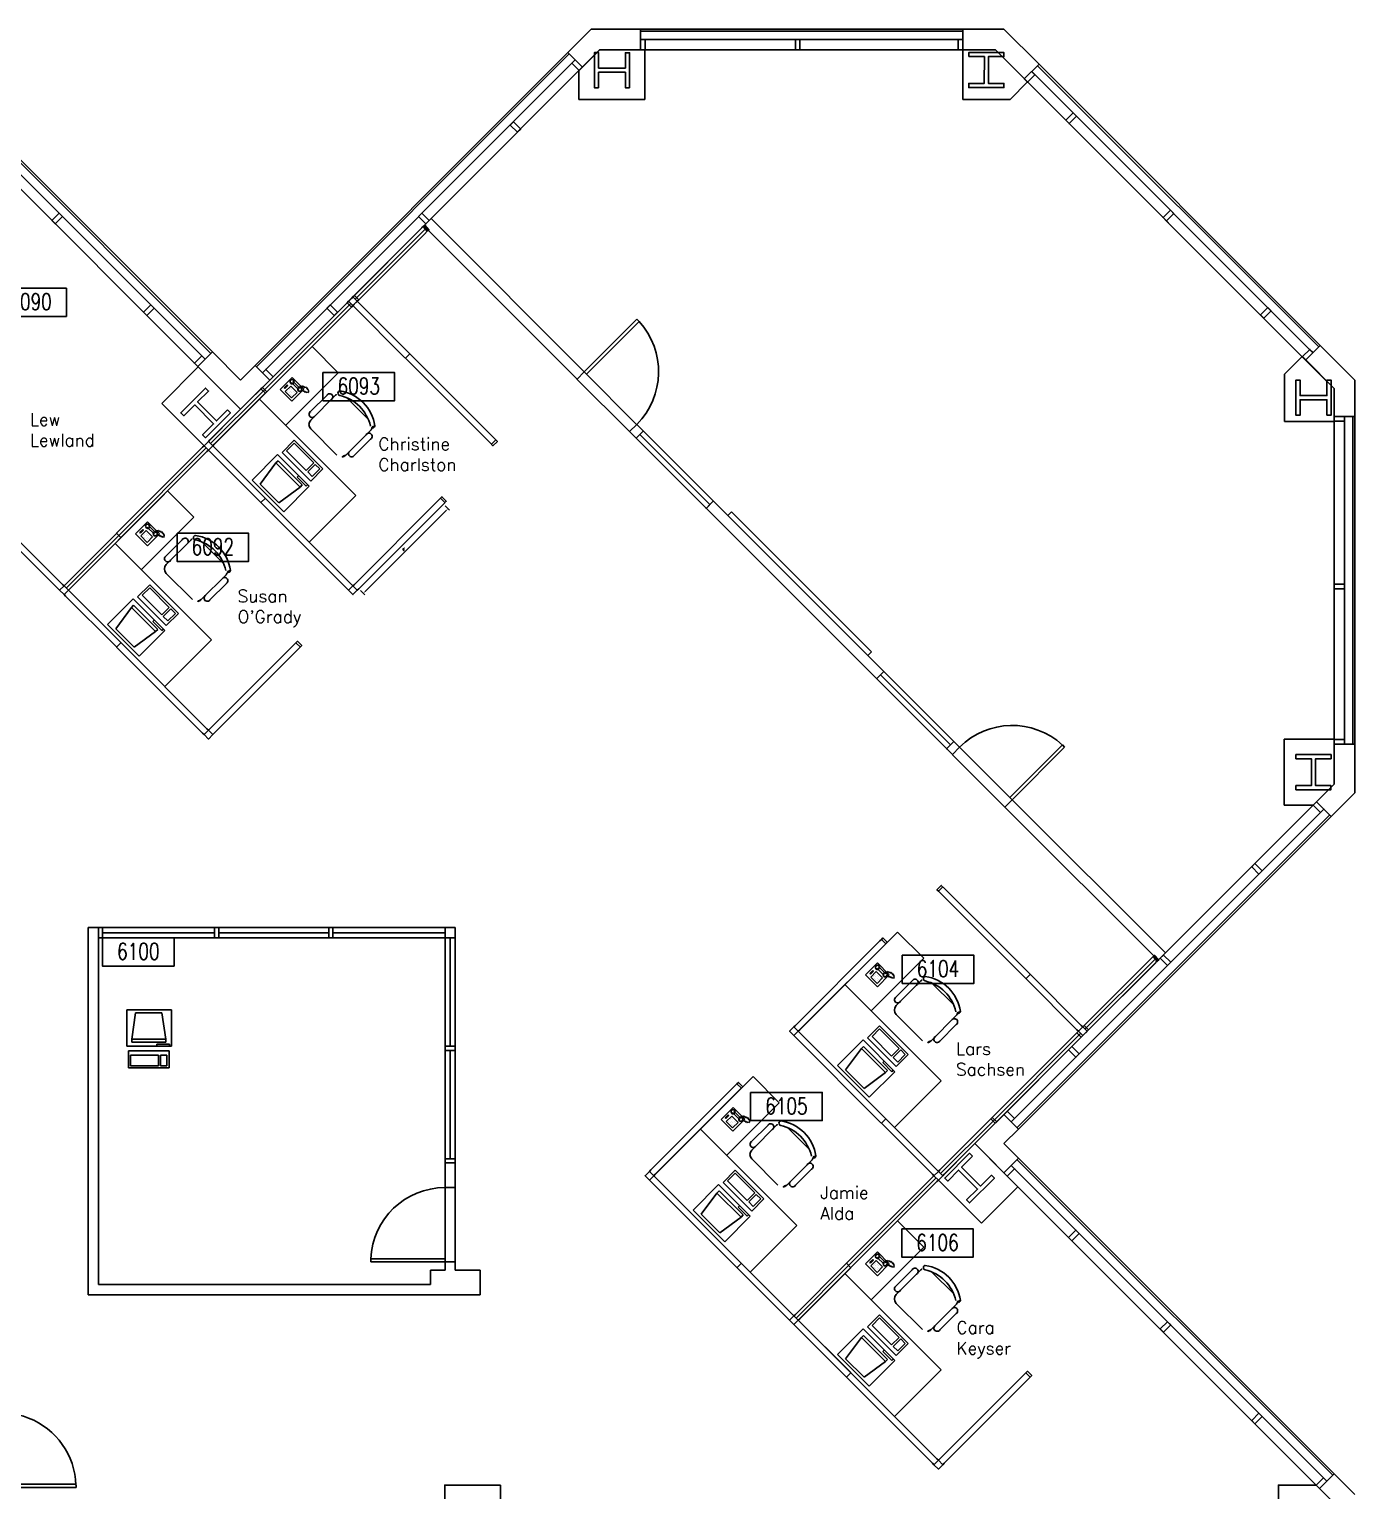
# Model space of a CAD drawing. Header units: millimetres. Extents: x 489553472 to 489553809, y 110504095 to 110504426.
# Drawn here: x 489553716.7 to 489553781, y 110504331.7 to 110504402.5 of the extents above; entities that cross this region are included whole.
import ezdxf
from ezdxf.enums import TextEntityAlignment as Align

# ---------------------------------------------------------------- set-up
doc = ezdxf.new("R2010")
doc.units = ezdxf.units.MM
for name, color, linetype in [('CHAIRS', 4, 'Continuous'), ('CPU', 6, 'Continuous'), ('E-B-FURR', 6, 'Continuous'), ('E-B-GLAZ', 72, 'Continuous'), ('E-B-MULL', 8, 'Continuous'), ('E-B-SHEL', 2, 'Continuous'), ('E-C-HEAD', 5, 'Continuous'), ('E-F-DOOR', 3, 'Continuous'), ('E-S-COLM', 8, 'Continuous'), ('EMPLOYEE', 1, 'Continuous'), ('FURNITURE', 3, 'Continuous'), ('IDOORE', 2, 'Continuous'), ('PANELS_201', 6, 'Continuous'), ('PHONES', 4, 'Continuous'), ('RMNUM', 40, 'Continuous')]:
    doc.layers.add(name, color=color, linetype=linetype)
doc.styles.add('ARCHITXT', font='simplex.shx')
doc.styles.add('ROMANS', font='romans', dxfattribs={"width": 0.75, "height": 8})
doc.dimstyles.new('RGA1-8', dxfattribs={"dimscale": 96, "dimtxt": 0.0938, "dimasz": 0.125, "dimexe": 0.09375, "dimexo": 0.125, "dimgap": 0.0625, "dimtad": 1, "dimdec": 6, "dimrnd": 0.5, "dimzin": 3, "dimdsep": 46, "dimlunit": 4, "dimtxsty": 'ARCHITXT', "dimcen": 0.1875, "dimdle": 0.09375, "dimclrd": 256, "dimclre": 256, "dimadec": 0, "dimazin": 0, "dimtfac": 1, "dimtdec": 6, "dimtmove": 2, "dimatfit": 3, "dimfxl": 0, "dimtolj": 1, "dimtzin": 3, "dimarcsym": 0})

# ---------------------------------------------------------------- blocks, each defined once
blk = doc.blocks.new('DOOR')
for p, q in [((23.430248, -26.001126), (23.430248, -62.225809)), ((25.177282, -26.001126), (23.430248, -26.001126)), ((25.177282, -62.225809), (25.177282, -26.001126)), ((23.902282, -62.225809), (25.177282, -62.225809))]:
    blk.add_line(p, q)
blk.add_arc((25.177282, -26.001126), 36.224684, 135, 267.984193)
blk = doc.blocks.new('DR-36')
for p, q in [((0, 36), (0, 0)), ((0, 36), (1.5, 36)), ((1.5, 36), (1.5, 0)), ((0, 0), (1.5, 0))]:
    blk.add_line(p, q)
blk.add_arc((0, 0), 36, 0, 87.61406)
blk = doc.blocks.new('RMNUM')
at = {"layer": 'RMNUM'}
blk.add_lwpolyline([(-16.33354, 6.674702), (18.388073, 6.674702), (18.388073, -6.982766), (-16.33354, -6.982766), (-16.33354, 6.674702)], dxfattribs=at)
at = {"layer": 'RMNUM', "style": 'ROMANS', "width": 0.75}
blk.add_attdef('NUMBER', text='', height=8, dxfattribs=at).set_placement((1.027267, 0.114097), align=Align.MIDDLE_CENTER)
blk = doc.blocks.new('RECTANG')
for p, q in [((1, 1), (0, 1)), ((0, 1), (0, 0)), ((1, 0), (1, 1)), ((0, 0), (1, 0))]:
    blk.add_line(p, q)
blk = doc.blocks.new('IBMAT', base_point=(61, 306))
for p, q in [((75, 307), (75, 306)), ((81, 307), (75, 307)), ((81, 306), (81, 307))]:
    blk.add_line(p, q)
at = {"xscale": 21, "yscale": 17, "zscale": 21}
blk.add_blockref('RECTANG', (61, 306), dxfattribs=at)
blk = doc.blocks.new('KEYBOARD', base_point=(60, 294))
for p, xscale, yscale, zscale in [((60, 294), 19, 8, 19), ((61, 295), 13, 5, 13), ((75, 295), 3, 5, 3)]:
    blk.add_blockref('RECTANG', p, dxfattribs=dict(xscale=xscale, yscale=yscale, zscale=zscale))
blk = doc.blocks.new('COMPUTER')
for p, q in [((-6.64, 16.23), (-8.5, 3.5)), ((6.08, 16.23), (-6.64, 16.23)), ((8, 3.5), (6.08, 16.23)), ((-8.5, 3.5), (-8.5, 2.04)), ((8, 3.5), (-8.5, 3.5)), ((-8.5, 2.04), (8, 2.04)), ((8, 2.04), (8, 3.5))]:
    blk.add_line(p, q)
at = {"xscale": 1.033846153846154, "yscale": 1.033846153846154, "zscale": 1.033846153846154}
for name, p in [('IBMAT', (-10.86, 0)), ('KEYBOARD', (-10.05, -10.5))]:
    blk.add_blockref(name, p, dxfattribs=at)
blk = doc.blocks.new('DESK2')
for p, q in [((33, 0), (-33, 0)), ((-33, 0), (-33, -68)), ((33, -32), (33, 0)), ((-33, -32), (33, -32)), ((-15, -68), (-15, -32)), ((-33, -68), (-15, -68))]:
    blk.add_line(p, q)
blk = doc.blocks.new('CHAIR7')
for p, q in [((5.12, 15.04), (17.88, 15.04)), ((0, 9), (0, -9)), ((20, 12), (3, 12)), ((23, -7.44), (23, 7.44)), ((3, -12), (20, -12)), ((5.12, -15), (17.88, -15))]:
    blk.add_line(p, q)
for centre, radius, start, end in [((5.56, 13.54), 1.56, 73.7398, 286.2602), ((17.44, 13.54), 1.56, 253.7398, 106.2602), ((3, 9), 3, 90, 180), ((20, 9), 3, 62.41556, 90), ((22.34, 11.12), 1.1, 53.30994, 212.02741), ((4.82, 0), 19.64, 327.57575, 32.42425), ((7, 0), 20, 323.1301, 36.8699), ((3, -9), 3, 180, 270), ((5.56, -13.5), 1.56, 73.7398, 286.2602), ((17.44, -13.5), 1.56, 253.7398, 106.2602), ((20, -9), 3, 270, 297.58444), ((22.34, -11.12), 1.1, 147.97259, 306.69006)]:
    blk.add_arc(centre, radius, start, end)
blk = doc.blocks.new('FNPHONE')
for p, q in [((-9.1, 0.22), (-9.7, 0.02)), ((-8.9, 0.62), (-9.5, 0.42)), ((-8.7, 1.02), (-9.3, 0.82)), ((-8.5, 1.42), (-9.1, 1.22)), ((-8.3, 1.82), (-8.9, 1.62)), ((-7.14, 0.56), (-7.5, -0.58)), ((-7.29, 6.54), (-7.29, 1.54)), ((-6.29, 6.54), (-6.29, 1.54)), ((-3.87, 4.85), (-3.87, 4.85)), ((-3.87, 3.91), (-3.87, 3.91)), ((-3.87, 2.97), (-3.87, 2.97)), ((-3.87, 2.03), (-3.87, 2.03)), ((-2.94, 4.85), (-2.94, 4.85)), ((-2.94, 3.91), (-2.94, 3.91)), ((-2.94, 2.97), (-2.94, 2.97)), ((-2.94, 2.03), (-2.94, 2.03)), ((-2, 4.85), (-2, 4.85)), ((-2, 3.91), (-2, 3.91)), ((-2, 2.97), (-2, 2.97)), ((-2, 2.03), (-2, 2.03)), ((-9.3, -0.18), (-9.9, -0.38)), ((-9.3, -0.58), (-9.9, -0.78)), ((-9.3, -0.98), (-9.9, -1.18)), ((-9.3, -1.38), (-9.9, -1.58)), ((-9.1, -1.78), (-9.7, -1.98)), ((-8.9, -2.18), (-9.5, -2.38)), ((-8.43, -2.46), (-9.03, -2.66)), ((-7.9, -1.98), (-8.5, -2.18)), ((-7.7, -1.58), (-8.3, -1.78)), ((-7.5, -1.18), (-8.1, -1.38)), ((-7.3, -0.78), (-7.9, -0.98))]:
    blk.add_line(p, q)
for centre, start, end in [((-6.79, 6.54), 298.49146, 241.50854), ((-6.79, 1.54), 118.49146, 61.50854)]:
    blk.add_arc(centre, 1.05, start, end)
for p, xscale, yscale, zscale in [((-8.21, 0), 8.20528234483245, 8.104073169521023, 8.20528234483245), ((-4.03, 6.72), 2.03125, 0.46875, 2.03125), ((-4.81, 1.25), 3.75, 4.375, 3.75)]:
    blk.add_blockref('RECTANG', p, dxfattribs=dict(xscale=xscale, yscale=yscale, zscale=zscale))
blk = doc.blocks.new('*D17')
at = {"lineweight": -2, "transparency": 16777216}
for p, q in [((489553736.921, 110504379.214), (489553732.996, 110504375.29)), ((489553736.873, 110504379.438), (489553737.075, 110504379.236)), ((489553732.772, 110504375.337), (489553732.974, 110504375.135))]:
    blk.add_line(p, q, dxfattribs=at)
at = {"transparency": 16777216}
for points in [[(489553736.906, 110504379.229), (489553736.935, 110504379.199), (489553737.009, 110504379.302)], [(489553732.982, 110504375.304), (489553733.011, 110504375.275), (489553732.908, 110504375.201)]]:
    blk.add_solid(points, dxfattribs=at)
at = {"layer": 'Defpoints', "color": 0, "transparency": 16777216}
for p in [(489553736.785, 110504379.527), (489553732.684, 110504375.425), (489553732.908, 110504375.201)]:
    blk.add_point(p, dxfattribs=at)
at = {"color": 0, "lineweight": -3, "transparency": 16777216, "insert": (489553734.875, 110504377.336), "char_height": 0.0938, "attachment_point": 5, "rotation": 45, "style": 'ARCHITXT'}
blk.add_mtext('\\A1;6"', dxfattribs=at)

msp = doc.modelspace()

# ---------------------------------------------------------------- linework, layer by layer
at = {"layer": 'E-B-FURR'}
for p, q in [((489553744.3581411, 110504401.5370992), (489553728.37037, 110504385.5370992)), ((489553744.3581411, 110504401.5370992), (489553761.9561564, 110504401.5370992)), ((489553746.5561564, 110504401.5370992), (489553746.5561564, 110504399.1370992)), ((489553710.2490495, 110504400.8299924), (489553724.9055467, 110504386.1734953)), ((489553743.3561563, 110504400.5228856), (489553743.3561563, 110504399.1370992)), ((489553764.2490495, 110504400.8299924), (489553779.2490495, 110504385.8299924)), ((489553764.2490495, 110504399.1370992), (489553765.0954962, 110504399.9835458)), ((489553743.3561563, 110504399.1370992), (489553746.5561564, 110504399.1370992)), ((489553761.9561564, 110504399.1370992), (489553764.2490495, 110504399.1370992)), ((489553736.0945464, 110504393.2642192), (489553736.1917736, 110504393.3614464)), ((489553736.4039057, 110504393.1493144), (489553736.1917736, 110504393.3614464)), ((489553771.9258263, 110504393.1532157), (489553771.5722729, 110504393.5067691)), ((489553735.9354474, 110504393.1051202), (489553735.8382202, 110504393.007893)), ((489553736.0503523, 110504392.795761), (489553735.8382202, 110504393.007893)), ((489553743.2628413, 110504385.5832718), (489553736.0503523, 110504392.795761)), ((489553743.6163948, 110504385.9368252), (489553736.4039057, 110504393.1493144)), ((489553777.5561564, 110504385.8299924), (489553778.402603, 110504386.676439)), ((489553777.5561564, 110504383.5370992), (489553777.5561564, 110504385.8299924)), ((489553723.1377798, 110504384.4057284), (489553725.1883894, 110504382.3551187)), ((489553779.9561564, 110504365.9514259), (489553779.9561564, 110504383.5370992)), ((489553761.4538011, 110504367.3923122), (489553745.8084258, 110504383.0376874)), ((489553761.8073544, 110504367.7458656), (489553746.1619792, 110504383.3912408)), ((489553757.535174, 110504372.3604393), (489553750.7469488, 110504379.1486644)), ((489553779.9561564, 110504368.1369542), (489553777.5404643, 110504368.1369542)), ((489553777.5404643, 110504368.1369542), (489553777.5404643, 110504364.9369542)), ((489553779.9561564, 110504365.9514259), (489553763.9561564, 110504349.9513128)), ((489553771.7775601, 110504357.77566), (489553764.3529389, 110504365.2002812)), ((489553771.4240067, 110504357.4221066), (489553763.9993855, 110504364.8467278)), ((489553778.9561564, 110504364.9369542), (489553777.5404643, 110504364.9369542)), ((489553719.5652028, 110504359.0071629), (489553719.5652028, 110504341.2071629)), ((489553720.0652028, 110504359.0071629), (489553719.5652028, 110504359.0071629)), ((489553737.3652028, 110504359.0071629), (489553720.0652028, 110504359.0071629)), ((489553720.0652028, 110504359.0071629), (489553720.0652028, 110504341.7071629)), ((489553737.3652028, 110504359.0071629), (489553737.3652028, 110504347.6071629)), ((489553736.8652028, 110504358.5071629), (489553720.0652028, 110504358.5071629)), ((489553736.8652028, 110504358.5071629), (489553736.8652028, 110504347.6071629)), ((489553771.5212339, 110504357.5193338), (489553771.4240067, 110504357.4221066)), ((489553771.6803329, 110504357.6784328), (489553771.7775601, 110504357.77566)), ((489553736.8652028, 110504346.4071629), (489553736.8652028, 110504347.6071629)), ((489553736.8652028, 110504346.4071629), (489553736.8652028, 110504347.6071629)), ((489553737.3652028, 110504347.6071629), (489553737.3652028, 110504346.4071629)), ((489553737.3652028, 110504347.6071629), (489553737.3652028, 110504346.4071629)), ((489553762.8601409, 110504344.6833672), (489553760.7741759, 110504346.7693322)), ((489553736.8652028, 110504346.4071629), (489553737.3652028, 110504346.4071629)), ((489553779.2490495, 110504331.8299924), (489553764.6279078, 110504346.4511342)), ((489553736.1652028, 110504342.4071629), (489553736.1652028, 110504341.7071629)), ((489553736.1652028, 110504342.4071629), (489553736.8652028, 110504342.4071629)), ((489553736.8652028, 110504342.8071629), (489553736.8652028, 110504342.4071629)), ((489553736.8652028, 110504342.8071629), (489553737.3652028, 110504342.8071629)), ((489553737.3652028, 110504342.8071629), (489553737.3652028, 110504342.4071629)), ((489553737.3652028, 110504342.4071629), (489553738.5652028, 110504342.4071629)), ((489553738.5652028, 110504342.4071629), (489553738.5652028, 110504341.2071629)), ((489553736.1652028, 110504341.7071629), (489553720.0652028, 110504341.7071629)), ((489553738.5652028, 110504341.2071629), (489553719.5652028, 110504341.2071629))]:
    msp.add_line(p, q, dxfattribs=at)
for points in [[(489553761.9561564, 110504399.1370992), (489553761.9561564, 110504401.5370992), (489553763.5419428, 110504401.5370992), (489553764.2490495, 110504400.8299924)], [(489553723.1377798, 110504384.4057284), (489553724.9055467, 110504386.1734953)], [(489553726.9560826, 110504384.1229594), (489553724.905473, 110504386.1735691)], [(489553743.6163948, 110504385.9368252), (489553743.2628413, 110504385.5832718)], [(489553777.5561564, 110504383.5370992), (489553779.9561564, 110504383.5370992), (489553779.9561564, 110504385.1228856), (489553779.2490495, 110504385.8299924)], [(489553725.1883894, 110504382.3551187), (489553726.9561564, 110504384.1228856)], [(489553746.1619792, 110504383.3912408), (489553745.8084258, 110504383.0376874)], [(489553750.7469488, 110504379.1486644), (489553750.5899564, 110504378.9916719)], [(489553757.535174, 110504372.3604393), (489553757.3781815, 110504372.2034468)], [(489553761.8073544, 110504367.7458656), (489553761.4538011, 110504367.3923122)], [(489553764.3529389, 110504365.2002812), (489553763.9993855, 110504364.8467278)], [(489553760.7741759, 110504346.7693322), (489553762.5419428, 110504348.5370992)], [(489553762.5419428, 110504348.5370992), (489553764.6279078, 110504346.4511342)], [(489553762.8601409, 110504344.6833672), (489553764.6279078, 110504346.4511342)], [(489553779.9561564, 110504331.1228856), (489553779.9561564, 110504328.7890914), (489553777.2561564, 110504328.7890914), (489553777.2561564, 110504331.9890914), (489553779.0899506, 110504331.9890914)]]:
    msp.add_lwpolyline(points, dxfattribs=at)
msp.add_lwpolyline([(489553739.5561564, 110504331.9890914), (489553739.5561564, 110504328.7890914), (489553736.8561563, 110504328.7890914), (489553736.8561563, 110504331.9890914)], close=True, dxfattribs=at)
at = {"layer": 'E-B-GLAZ'}
for p, q in [((489553746.3470803, 110504402.5370992), (489553761.9561564, 110504402.5370992)), ((489553746.3470803, 110504402.4370992), (489553761.9561564, 110504402.4370992)), ((489553746.3470803, 110504402.0370992), (489553761.9561564, 110504402.0370992)), ((489553710.602603, 110504401.1835458), (489553725.2369856, 110504386.5491632)), ((489553710.8854457, 110504401.4663885), (489553725.5198284, 110504386.8320059)), ((489553710.9561564, 110504401.5370992), (489553725.590539, 110504386.9027166)), ((489553742.8181826, 110504401.4107172), (489553727.6632632, 110504386.244206)), ((489553742.8888932, 110504401.3400065), (489553727.7339739, 110504386.1734953)), ((489553743.171736, 110504401.0571638), (489553728.0168166, 110504385.8906526)), ((489553765.3001604, 110504400.4859885), (489553778.9285978, 110504386.857551)), ((489553765.583003, 110504400.7688312), (489553779.2114406, 110504387.1403937)), ((489553765.6537137, 110504400.8395419), (489553779.2821512, 110504387.2111044)), ((489553780.4561564, 110504367.8955416), (489553780.4561564, 110504383.5370992)), ((489553780.8561563, 110504367.8955416), (489553780.8561563, 110504383.7770685)), ((489553780.9561564, 110504367.8955416), (489553780.9561564, 110504383.7770685)), ((489553749.5145293, 110504379.3170512), (489553749.8680826, 110504379.6706046)), ((489553761.1714141, 110504367.6674771), (489553761.5249675, 110504368.0210305)), ((489553779.4573431, 110504364.7454998), (489553764.3097098, 110504349.5977594)), ((489553779.7401859, 110504364.4626571), (489553764.5925525, 110504349.3149167)), ((489553779.8108965, 110504364.3919464), (489553764.6632632, 110504349.244206)), ((489553720.2652028, 110504358.5071629), (489553720.2652028, 110504359.0071629)), ((489553725.6985362, 110504358.7571629), (489553720.2652028, 110504358.7571629)), ((489553725.6985362, 110504358.5071629), (489553725.6985362, 110504359.0071629)), ((489553725.8985362, 110504358.5071629), (489553725.8985362, 110504359.0071629)), ((489553731.2318695, 110504358.7571629), (489553725.8985362, 110504358.7571629)), ((489553731.2318695, 110504358.5071629), (489553731.2318695, 110504359.0071629)), ((489553731.4318695, 110504358.5071629), (489553731.4318695, 110504359.0071629)), ((489553736.8652028, 110504358.7571629), (489553731.4318695, 110504358.7571629)), ((489553736.8652028, 110504358.5071629), (489553736.8652028, 110504359.0071629)), ((489553736.8652028, 110504358.5071629), (489553737.3652028, 110504358.5071629)), ((489553737.1152028, 110504358.5071629), (489553737.1152028, 110504353.2571629)), ((489553736.8652028, 110504353.2571629), (489553737.3652028, 110504353.2571629)), ((489553736.8652028, 110504353.0571629), (489553737.3652028, 110504353.0571629)), ((489553737.1152028, 110504353.0571629), (489553737.1152028, 110504347.8071629)), ((489553736.8652028, 110504347.8071629), (489553737.3652028, 110504347.8071629)), ((489553736.8652028, 110504347.6071629), (489553737.3652028, 110504347.6071629)), ((489553736.8652028, 110504347.6071629), (489553737.3652028, 110504347.6071629)), ((489553737.3652028, 110504347.6071629), (489553736.8652028, 110504347.6071629)), ((489553737.3652028, 110504347.6071629), (489553736.8652028, 110504347.6071629)), ((489553779.602603, 110504332.1835458), (489553764.3097098, 110504347.476439)), ((489553779.8854457, 110504332.4663885), (489553764.5925525, 110504347.7592817)), ((489553779.9561564, 110504332.5370992), (489553764.6632632, 110504347.8299924))]:
    msp.add_line(p, q, dxfattribs=at)
for points in [[(489553749.8680826, 110504379.6706046), (489553749.5145293, 110504379.3170512), (489553749.7011098, 110504379.5036317), (489553746.3069972, 110504382.8977443), (489553746.4739701, 110504383.0647172), (489553746.1204166, 110504382.7111638)], [(489553761.5249675, 110504368.0210305), (489553761.1714141, 110504367.6674771), (489553761.3579946, 110504367.8540576), (489553757.963882, 110504371.2481701), (489553758.1308548, 110504371.415143), (489553757.7773015, 110504371.0615896)]]:
    msp.add_lwpolyline(points, dxfattribs=at)
at = {"layer": 'E-B-MULL'}
for points in [[(489553746.3470803, 110504402.0370992), (489553746.3470803, 110504401.5370992), (489553746.5720804, 110504401.5370992), (489553746.5720804, 110504402.0370992)], [(489553753.8436564, 110504402.0370992), (489553753.8436564, 110504401.5370992), (489553754.0686564, 110504401.5370992), (489553754.0686564, 110504402.0370992)], [(489553761.9561564, 110504402.0370992), (489553761.9561564, 110504401.5370992), (489553761.7311563, 110504401.5370992), (489553761.7311563, 110504402.0370992)], [(489553743.0126369, 110504400.8980648), (489553743.3661903, 110504400.5445114), (489553743.5252893, 110504400.7036104), (489553743.171736, 110504401.0571638)], [(489553765.4541087, 110504400.3217407), (489553765.1005553, 110504399.9681873), (489553764.9414563, 110504400.1272863), (489553765.2950097, 110504400.4808397)], [(489553767.4663855, 110504398.3197633), (489553767.1128321, 110504397.96621), (489553766.9537331, 110504398.125309), (489553767.3072864, 110504398.4788624)], [(489553740.0216633, 110504397.8954993), (489553740.3752166, 110504397.5419459), (489553740.5343157, 110504397.7010449), (489553740.1807623, 110504398.0545983)], [(489553718.3285991, 110504393.4575497), (489553717.9750457, 110504393.1039963), (489553717.8159467, 110504393.2630953), (489553718.1695001, 110504393.6166487)], [(489553735.5837137, 110504393.4575497), (489553735.9372671, 110504393.1039963), (489553736.096366, 110504393.2630953), (489553735.7428127, 110504393.6166487)], [(489553772.1821525, 110504393.6039963), (489553771.8285991, 110504393.2504429), (489553771.6695001, 110504393.4095419), (489553772.0230535, 110504393.7630953)], [(489553722.6074497, 110504389.1786991), (489553722.2538963, 110504388.8251457), (489553722.4129953, 110504388.6660467), (489553722.7665487, 110504389.0196001)], [(489553731.3048631, 110504389.1786991), (489553731.6584165, 110504388.8251457), (489553731.4993175, 110504388.6660467), (489553731.1457641, 110504389.0196001)], [(489553776.7388205, 110504389.0473283), (489553776.3852671, 110504388.6937749), (489553776.5443662, 110504388.5346759), (489553776.8979196, 110504388.8882292)], [(489553778.9375815, 110504386.8665346), (489553778.5840281, 110504386.5129812), (489553778.424929, 110504386.6720802), (489553778.7784824, 110504387.0256336)], [(489553725.236742, 110504386.5489195), (489553724.8831886, 110504386.1953661), (489553724.7240896, 110504386.3544652), (489553725.077643, 110504386.7080186)], [(489553728.0168166, 110504385.8906526), (489553728.37037, 110504385.5370992), (489553728.529469, 110504385.6961982), (489553728.1759156, 110504386.0497516)], [(489553780.4561564, 110504383.7770685), (489553779.9561564, 110504383.7770685), (489553779.9561564, 110504383.5520685), (489553780.4561564, 110504383.5520685)], [(489553780.4561564, 110504375.4245992), (489553779.9561564, 110504375.4245992), (489553779.9561564, 110504375.6495992), (489553780.4561564, 110504375.6495992)], [(489553780.4561564, 110504367.8955416), (489553779.9561564, 110504367.8955416), (489553779.9561564, 110504368.1205416), (489553780.4561564, 110504368.1205416)], [(489553779.2982441, 110504364.5864008), (489553778.9446907, 110504364.9399542), (489553779.1037898, 110504365.0990532), (489553779.4573431, 110504364.7454998)], [(489553776.3145565, 110504361.6026061), (489553775.9610031, 110504361.9561594), (489553776.120102, 110504362.1152585), (489553776.4736555, 110504361.7617051)], [(489553771.8766069, 110504357.1646565), (489553771.5230535, 110504357.5182099), (489553771.6821525, 110504357.6773089), (489553772.0357059, 110504357.3237555)], [(489553767.5977563, 110504352.8858059), (489553767.2442029, 110504353.2393593), (489553767.0851039, 110504353.0802603), (489553767.4386573, 110504352.7267069)], [(489553764.3097098, 110504349.5977594), (489553763.9561564, 110504349.9513128), (489553764.1152554, 110504350.1104118), (489553764.4688088, 110504349.7568584)], [(489553764.3097098, 110504347.476439), (489553763.9561564, 110504347.1228856), (489553764.1152554, 110504346.9637866), (489553764.4688088, 110504347.31734)], [(489553767.5977563, 110504344.1883925), (489553767.2442029, 110504343.8348391), (489553767.0851039, 110504343.9939381), (489553767.4386573, 110504344.3474915)], [(489553771.8766069, 110504339.9095419), (489553771.5230535, 110504339.5559885), (489553771.6821525, 110504339.3968895), (489553772.0357059, 110504339.7504429)], [(489553776.3145565, 110504335.4715923), (489553775.9610031, 110504335.118039), (489553776.120102, 110504334.9589399), (489553776.4736555, 110504335.3124933)], [(489553779.443504, 110504332.3426448), (489553779.0899506, 110504331.9890914), (489553779.2490495, 110504331.8299924), (489553779.602603, 110504332.1835458)]]:
    msp.add_lwpolyline(points, close=True, dxfattribs=at)
at = {"layer": 'E-B-SHEL'}
for p, q in [((489553742.8181826, 110504401.4107172), (489553743.9561564, 110504402.5370992)), ((489553746.3470803, 110504402.5370992), (489553743.9561564, 110504402.5370992)), ((489553746.3470803, 110504401.5370992), (489553746.3470803, 110504402.5370992)), ((489553761.9561564, 110504401.5370992), (489553761.9561564, 110504402.5370992)), ((489553761.9561564, 110504402.5370992), (489553763.9561564, 110504402.5370992)), ((489553765.6537137, 110504400.8395419), (489553763.9561564, 110504402.5370992)), ((489553743.5252893, 110504400.7036104), (489553742.8181826, 110504401.4107172)), ((489553743.5252893, 110504400.7036104), (489553744.37037, 110504401.5370992)), ((489553746.3470803, 110504401.5370992), (489553744.37037, 110504401.5370992)), ((489553761.9561564, 110504401.5370992), (489553763.5419428, 110504401.5370992)), ((489553764.946607, 110504400.1324351), (489553763.5419428, 110504401.5370992)), ((489553764.9414575, 110504400.1272856), (489553765.6537137, 110504400.8395419)), ((489553779.2911348, 110504387.220088), (489553778.5840281, 110504386.5129812)), ((489553780.9561564, 110504385.5370992), (489553779.2821512, 110504387.2111044)), ((489553725.590539, 110504386.9027166), (489553724.8831886, 110504386.1953661)), ((489553725.590539, 110504386.9027166), (489553726.9561564, 110504385.5370992)), ((489553779.9561564, 110504385.1228856), (489553778.5890993, 110504386.5110774)), ((489553724.8834323, 110504386.1956098), (489553726.9561564, 110504384.1228856)), ((489553727.6632632, 110504386.244206), (489553726.9561564, 110504385.5370992)), ((489553727.6632632, 110504386.244206), (489553728.37037, 110504385.5370992)), ((489553728.37037, 110504385.5370992), (489553726.9561564, 110504384.1228856)), ((489553779.9561564, 110504385.1228856), (489553779.9561564, 110504383.5370992)), ((489553780.9561564, 110504385.5370992), (489553780.9561564, 110504383.7770685)), ((489553779.9561564, 110504383.7770685), (489553780.9561564, 110504383.7770685)), ((489553779.9561564, 110504367.8955416), (489553780.9561564, 110504367.8955416)), ((489553779.9561564, 110504367.8955416), (489553779.9561564, 110504365.9513128)), ((489553780.9561564, 110504367.8955416), (489553780.9561564, 110504365.5370992)), ((489553779.1037898, 110504365.0990532), (489553779.9561564, 110504365.9513128)), ((489553779.1037898, 110504365.0990532), (489553779.8108965, 110504364.3919464)), ((489553779.8108965, 110504364.3919464), (489553780.9561564, 110504365.5370992)), ((489553763.9561564, 110504349.9513128), (489553762.5419428, 110504348.5370992)), ((489553764.6632632, 110504349.244206), (489553763.9561564, 110504349.9513128)), ((489553764.6632632, 110504349.244206), (489553763.9561564, 110504348.5370992)), ((489553763.9561564, 110504347.1228856), (489553762.5419428, 110504348.5370992)), ((489553764.6632632, 110504347.8299924), (489553763.9561564, 110504348.5370992)), ((489553764.6632632, 110504347.8299924), (489553763.9561564, 110504347.1228856)), ((489553779.2490495, 110504331.8299924), (489553779.9561564, 110504332.5370992)), ((489553779.9561564, 110504332.5370992), (489553780.9561564, 110504331.5370992)), ((489553779.2490495, 110504331.8299924), (489553779.9561564, 110504331.1228856))]:
    msp.add_line(p, q, dxfattribs=at)
at = {"layer": 'E-C-HEAD'}
for p, q in [((489553743.2567508, 110504385.586769), (489553745.7997264, 110504383.0385784)), ((489553746.1536418, 110504383.3917695), (489553743.6106662, 110504385.93996)), ((489553764.0028826, 110504364.8406372), (489553761.454692, 110504367.3836128)), ((489553761.8078831, 110504367.7375281), (489553764.3560736, 110504365.1945525)), ((489553720.0652028, 110504359.0071629), (489553737.3652028, 110504359.0071629)), ((489553720.0652028, 110504358.5071629), (489553720.0652028, 110504359.0071629)), ((489553737.3652028, 110504359.0071629), (489553737.3652028, 110504347.6071629)), ((489553720.2652028, 110504358.5071629), (489553720.0652028, 110504358.5071629)), ((489553736.8652028, 110504358.5071629), (489553720.2652028, 110504358.5071629)), ((489553736.8652028, 110504347.6071629), (489553736.8652028, 110504358.5071629)), ((489553736.8652028, 110504346.4071629), (489553736.8652028, 110504342.8071629)), ((489553737.3652028, 110504346.4071629), (489553736.8652028, 110504346.4071629)), ((489553737.3652028, 110504342.8071629), (489553737.3652028, 110504346.4071629)), ((489553736.8652028, 110504342.8071629), (489553737.3652028, 110504342.8071629))]:
    msp.add_line(p, q, dxfattribs=at)
at = {"layer": 'E-S-COLM'}
for points in [[(489553744.3047624, 110504399.7024986), (489553744.1047626, 110504399.7027922), (489553744.1072584, 110504401.4027904), (489553744.3072582, 110504401.4024968), (489553744.3061571, 110504400.6524976), (489553745.6061557, 110504400.650589), (489553745.6072568, 110504401.4005882), (489553745.8072566, 110504401.4002945), (489553745.8047607, 110504399.7002964), (489553745.6047609, 110504399.70059), (489553745.6058621, 110504400.4505892), (489553744.3058635, 110504400.4524978)], [(489553762.2535753, 110504401.2116219), (489553762.2538689, 110504401.4116217), (489553763.9538671, 110504401.4091259), (489553763.9535735, 110504401.2091261), (489553763.2035743, 110504401.2102272), (489553763.2016656, 110504399.9102286), (489553763.9516649, 110504399.9091275), (489553763.9513712, 110504399.7091277), (489553762.2513731, 110504399.7116236), (489553762.2516667, 110504399.9116233), (489553763.0016659, 110504399.9105222), (489553763.0035745, 110504401.2105208)], [(489553726.3233156, 110504384.0864839), (489553726.4645291, 110504383.9448551), (489553725.2606841, 110504382.7445397), (489553725.1194705, 110504382.8861685), (489553725.6505786, 110504383.4157194), (489553724.7326904, 110504384.3363069), (489553724.2015822, 110504383.8067559), (489553724.0603687, 110504383.9483848), (489553725.2642137, 110504385.1487002), (489553725.4054273, 110504385.0070713), (489553724.8743192, 110504384.4775204), (489553725.7922074, 110504383.556933)], [(489553779.6061563, 110504383.8335458), (489553779.8061564, 110504383.8335458), (489553779.8061564, 110504385.5335458), (489553779.6061563, 110504385.5335458), (489553779.6061563, 110504384.7835458), (489553778.3061564, 110504384.7835458), (489553778.3061564, 110504385.5335458), (489553778.1061563, 110504385.5335458), (489553778.1061563, 110504383.8335458), (489553778.3061564, 110504383.8335458), (489553778.3061564, 110504384.5835458), (489553779.6061563, 110504384.5835458)], [(489553778.1058637, 110504367.1883483), (489553778.1061573, 110504367.388348), (489553779.8061554, 110504367.3858522), (489553779.8058619, 110504367.1858524), (489553779.0558627, 110504367.1869535), (489553779.0539541, 110504365.8869549), (489553779.8039532, 110504365.8858538), (489553779.8036596, 110504365.685854), (489553778.1036614, 110504365.6883499), (489553778.1039551, 110504365.8883497), (489553778.8539543, 110504365.8872485), (489553778.8558629, 110504367.1872471)], [(489553762.4282856, 110504347.9284672), (489553762.2868642, 110504348.0698885), (489553761.0847827, 110504346.867807), (489553761.226204, 110504346.7263856), (489553761.7565341, 110504347.2567157), (489553762.6757729, 110504346.3374769), (489553762.1454428, 110504345.8071468), (489553762.2868642, 110504345.6657255), (489553763.4889457, 110504346.867807), (489553763.3475244, 110504347.0092284), (489553762.8171943, 110504346.4788983), (489553761.8979555, 110504347.3981371)]]:
    msp.add_lwpolyline(points, close=True, dxfattribs=at)
at = {"layer": 'PANELS_201', "linetype": 'Continuous'}
for p, q in [((489553732.1887466, 110504389.3554758), (489553732.4008785, 110504389.1433438)), ((489553732.6130106, 110504389.3554758), (489553732.4008785, 110504389.5676079)), ((489553728.1582379, 110504384.9007031), (489553727.9461058, 110504385.1128351)), ((489553767.562401, 110504353.9818214), (489553767.774533, 110504353.7696894)), ((489553767.9866651, 110504353.9818214), (489553767.774533, 110504354.1939534)), ((489553763.5318923, 110504349.5270487), (489553763.3197603, 110504349.7391807))]:
    msp.add_line(p, q, dxfattribs=at)
for points in [[(489553732.4715893, 110504389.6383185), (489553735.7242805, 110504392.8910097)], [(489553732.5069446, 110504389.4615418), (489553735.9010572, 110504392.8556544)], [(489553732.6837213, 110504389.4261865), (489553735.9364125, 110504392.6788777)], [(489553735.7320695, 110504392.9056188), (489553735.806384, 110504392.9725318), (489553735.8806984, 110504393.0394449), (489553736.0814377, 110504392.8165014), (489553735.9328087, 110504392.6826753)], [(489553736.0071232, 110504392.7495884), (489553735.806384, 110504392.9725318)], [(489553728.0168166, 110504385.1835458), (489553732.1180359, 110504389.2847651)], [(489553728.0521719, 110504385.0067691), (489553732.2948126, 110504389.2494098)], [(489553732.4715893, 110504389.2140545), (489553732.4008785, 110504389.1433438), (489553732.3301679, 110504389.0726331), (489553732.1180359, 110504389.2847651), (489553732.2594573, 110504389.4261865)], [(489553732.1180359, 110504389.2847651), (489553732.1887466, 110504389.3554758), (489553732.4008785, 110504389.1433438), (489553732.3301679, 110504389.0726331)], [(489553732.1887466, 110504389.3554758), (489553732.4008785, 110504389.5676079)], [(489553732.3301679, 110504389.4968972), (489553732.4008785, 110504389.5676079), (489553732.4715893, 110504389.6383185), (489553732.6837213, 110504389.4261865), (489553732.5423, 110504389.2847651)], [(489553732.6837213, 110504389.4261865), (489553732.6130106, 110504389.3554758), (489553732.4008785, 110504389.5676079), (489553732.4715893, 110504389.6383185)], [(489553732.4715893, 110504389.0726331), (489553732.4008785, 110504389.1433438), (489553732.6130106, 110504389.3554758), (489553732.6837213, 110504389.2847651)], [(489553735.0878844, 110504386.8806021), (489553732.6837213, 110504389.2847651)], [(489553728.2289486, 110504384.9714138), (489553732.3301679, 110504389.0726331)], [(489553734.8757523, 110504386.66847), (489553732.4715893, 110504389.0726331)], [(489553735.0171736, 110504386.5270487), (489553734.8757523, 110504386.66847)], [(489553734.946463, 110504386.5977594), (489553735.1585951, 110504386.8098914)], [(489553739.1183929, 110504382.4258294), (489553735.0171736, 110504386.5270487)], [(489553735.2293057, 110504386.7391807), (489553735.0878844, 110504386.8806021)], [(489553739.330525, 110504382.6379614), (489553735.2293057, 110504386.7391807)], [(489553725.4712322, 110504382.6379614), (489553727.8753952, 110504385.0421245)], [(489553725.5065875, 110504382.4611847), (489553728.0521719, 110504385.0067691)], [(489553727.8753952, 110504385.0421245), (489553727.9461058, 110504385.1128351), (489553728.0168166, 110504385.1835458), (489553728.2289486, 110504384.9714138), (489553728.0875272, 110504384.8299924)], [(489553727.8753952, 110504385.0421245), (489553728.0168166, 110504385.1835458)], [(489553727.9461058, 110504385.1128351), (489553728.1582379, 110504384.9007031)], [(489553728.0875272, 110504384.8299924), (489553728.2289486, 110504384.9714138)], [(489553725.6833642, 110504382.4258294), (489553728.0875272, 110504384.8299924)], [(489553721.0164593, 110504378.1831887), (489553725.1176788, 110504382.284408)], [(489553721.0518148, 110504378.006412), (489553725.2944555, 110504382.2490527)], [(489553721.2285914, 110504377.9710566), (489553725.3298107, 110504382.072276)], [(489553725.1176788, 110504382.284408), (489553725.1883894, 110504382.3551187), (489553725.4005215, 110504382.1429867), (489553725.3298107, 110504382.072276)], [(489553725.1883894, 110504382.3551187), (489553725.4005215, 110504382.5672507)], [(489553725.6833642, 110504382.4258294), (489553725.6126535, 110504382.3551187), (489553725.4005215, 110504382.5672507), (489553725.4712322, 110504382.6379614)], [(489553725.4712322, 110504382.072276), (489553725.4005215, 110504382.1429867), (489553725.6126535, 110504382.3551187), (489553725.6833642, 110504382.284408)], [(489553727.8753952, 110504379.6681129), (489553725.4712322, 110504382.072276)], [(489553728.0875272, 110504379.880245), (489553725.6833642, 110504382.284408)], [(489553739.2629268, 110504382.7067034), (489553739.3330561, 110504382.6354161), (489553739.4031854, 110504382.5641288), (489553739.1893235, 110504382.3537409), (489553739.0490649, 110504382.4963155)], [(489553739.1191941, 110504382.4250282), (489553739.3330561, 110504382.6354161)], [(489553728.0168166, 110504379.5266916), (489553727.8753952, 110504379.6681129)], [(489553727.9461058, 110504379.5974022), (489553728.1582379, 110504379.8095343)], [(489553732.1180359, 110504375.4254722), (489553728.0168166, 110504379.5266916)], [(489553728.2289486, 110504379.7388236), (489553728.0875272, 110504379.880245)], [(489553732.3301679, 110504375.6376043), (489553728.2289486, 110504379.7388236)], [(489553736.5728086, 110504379.7388236), (489553732.4715893, 110504375.6376043)], [(489553736.7849407, 110504379.5266916), (489553732.6837213, 110504375.4254722)], [(489553736.5728086, 110504379.7388236), (489553736.6435193, 110504379.8095343), (489553736.7142299, 110504379.880245), (489553736.926362, 110504379.6681129), (489553736.7849407, 110504379.5266916)], [(489553736.8556513, 110504379.5974022), (489553736.6435193, 110504379.8095343)], [(489553718.1173216, 110504375.4254722), (489553715.7131586, 110504377.8296353)], [(489553718.3294537, 110504375.6376043), (489553715.9252906, 110504378.0417673)], [(489553718.470875, 110504375.6376043), (489553720.8750381, 110504378.0417673)], [(489553718.5062304, 110504375.4608276), (489553721.0518148, 110504378.006412)], [(489553718.6830071, 110504375.4254722), (489553721.0871701, 110504377.8296353)], [(489553720.8750381, 110504378.0417673), (489553721.0164593, 110504378.1831887)], [(489553720.9457488, 110504378.112478), (489553721.1578808, 110504377.900346)], [(489553721.0871701, 110504377.8296353), (489553721.2285914, 110504377.9710566)], [(489553718.3294537, 110504375.6376043), (489553718.4001642, 110504375.5668936), (489553718.1880323, 110504375.3547616), (489553718.1173216, 110504375.4254722)], [(489553718.4001642, 110504375.1426295), (489553718.1880323, 110504375.3547616)], [(489553718.6830071, 110504375.4254722), (489553718.6122963, 110504375.3547616), (489553718.4001642, 110504375.5668936), (489553718.470875, 110504375.6376043)], [(489553718.470875, 110504375.0719188), (489553718.4001642, 110504375.1426295), (489553718.6122963, 110504375.3547616), (489553718.6830071, 110504375.2840509)], [(489553720.8750381, 110504372.6677558), (489553718.470875, 110504375.0719188)], [(489553721.0871701, 110504372.8798878), (489553718.6830071, 110504375.2840509)], [(489553732.3301679, 110504375.6376043), (489553732.4008785, 110504375.5668936), (489553732.1887466, 110504375.3547616), (489553732.1180359, 110504375.4254722)], [(489553732.1887466, 110504375.3547616), (489553732.4008785, 110504375.1426295), (489553732.6130106, 110504375.3547616)], [(489553732.6837213, 110504375.4254722), (489553732.6130106, 110504375.3547616), (489553732.4008785, 110504375.5668936), (489553732.4715893, 110504375.6376043)], [(489553720.9457488, 110504372.5970451), (489553721.1578808, 110504372.8091771)], [(489553721.2285914, 110504372.7384665), (489553721.0871701, 110504372.8798878)], [(489553729.5724515, 110504372.7384665), (489553729.6431622, 110504372.8091771), (489553729.7138728, 110504372.8798878), (489553729.9260049, 110504372.6677558), (489553729.7845834, 110504372.5263344)], [(489553729.8552942, 110504372.5970451), (489553729.6431622, 110504372.8091771)], [(489553721.0164593, 110504372.5263344), (489553720.8750381, 110504372.6677558)], [(489553725.1176788, 110504368.4251151), (489553721.0164593, 110504372.5263344)], [(489553725.3298107, 110504368.6372471), (489553721.2285914, 110504372.7384665)], [(489553729.5724515, 110504372.7384665), (489553725.4712322, 110504368.6372471)], [(489553729.7845834, 110504372.5263344), (489553725.6833642, 110504368.4251151)], [(489553725.3298107, 110504368.6372471), (489553725.4005215, 110504368.5665365), (489553725.1883894, 110504368.3544044), (489553725.1176788, 110504368.4251151)], [(489553725.6833642, 110504368.4251151), (489553725.6126535, 110504368.3544044), (489553725.4005215, 110504368.5665365), (489553725.4712322, 110504368.6372471)], [(489553725.1883894, 110504368.3544044), (489553725.4005215, 110504368.1422724), (489553725.6126535, 110504368.3544044)], [(489553760.8448865, 110504360.6993358), (489553760.7741759, 110504360.7700465), (489553760.7034652, 110504360.8407572), (489553760.9155972, 110504361.0528892), (489553761.0570186, 110504360.9114679)], [(489553760.9863079, 110504360.9821785), (489553760.7741759, 110504360.7700465)], [(489553765.1582379, 110504356.8102485), (489553761.0570186, 110504360.9114679)], [(489553764.9461058, 110504356.5981165), (489553760.8448865, 110504360.6993358)], [(489553753.8445294, 110504354.2646641), (489553757.9457488, 110504358.3658835)], [(489553754.0566615, 110504354.0525321), (489553758.1578808, 110504358.1537514)], [(489553757.9457488, 110504358.3658835), (489553758.0164593, 110504358.4365941), (489553758.0871701, 110504358.5073048), (489553758.2993022, 110504358.2951728), (489553758.1578808, 110504358.1537514)], [(489553758.2285914, 110504358.2244621), (489553758.0164593, 110504358.4365941)], [(489553771.0979348, 110504357.5173553), (489553767.8452437, 110504354.2646641)], [(489553771.2747116, 110504357.482), (489553767.880599, 110504354.0878874)], [(489553771.3100669, 110504357.3052233), (489553768.0573757, 110504354.0525321)], [(489553771.1057239, 110504357.5319644), (489553771.1800384, 110504357.5988774), (489553771.2543529, 110504357.6657905), (489553771.4550921, 110504357.442847), (489553771.3064631, 110504357.3090209)], [(489553771.3807776, 110504357.375934), (489553771.1800384, 110504357.5988774)], [(489553765.0875272, 110504356.4566951), (489553764.9461058, 110504356.5981165)], [(489553765.0168166, 110504356.5274058), (489553765.2289486, 110504356.7395379)], [(489553765.2996593, 110504356.6688272), (489553765.1582379, 110504356.8102485)], [(489553767.7038223, 110504354.2646641), (489553765.2996593, 110504356.6688272)], [(489553767.4916903, 110504354.0525321), (489553765.0875272, 110504356.4566951)], [(489553753.7738188, 110504354.1939534), (489553753.5616867, 110504353.9818214), (489553753.7738188, 110504353.7696894)], [(489553754.0566615, 110504354.0525321), (489553753.9859508, 110504353.9818214), (489553753.7738188, 110504354.1939534), (489553753.8445294, 110504354.2646641)], [(489553753.8445294, 110504353.6989787), (489553753.7738188, 110504353.7696894), (489553753.9859508, 110504353.9818214), (489553754.0566615, 110504353.9111107)], [(489553757.9457488, 110504349.5977594), (489553753.8445294, 110504353.6989787)], [(489553758.1578808, 110504349.8098914), (489553754.0566615, 110504353.9111107)], [(489553767.4916903, 110504353.9111107), (489553763.390471, 110504349.8098914)], [(489553767.668467, 110504353.8757554), (489553763.4258263, 110504349.6331147)], [(489553767.7038223, 110504353.6989787), (489553763.602603, 110504349.5977594)], [(489553767.7038223, 110504354.2646641), (489553767.774533, 110504354.1939534), (489553767.562401, 110504353.9818214), (489553767.4916903, 110504354.0525321)], [(489553767.8452437, 110504353.8404001), (489553767.774533, 110504353.7696894), (489553767.7038223, 110504353.6989787), (489553767.4916903, 110504353.9111107), (489553767.6331117, 110504354.0525321)], [(489553767.4916903, 110504353.9111107), (489553767.562401, 110504353.9818214), (489553767.774533, 110504353.7696894), (489553767.7038223, 110504353.6989787)], [(489553767.7038223, 110504354.1232428), (489553767.774533, 110504354.1939534), (489553767.8452437, 110504354.2646641), (489553768.0573757, 110504354.0525321), (489553767.9159544, 110504353.9111107)], [(489553768.0573757, 110504354.0525321), (489553767.9866651, 110504353.9818214), (489553767.774533, 110504354.1939534), (489553767.8452437, 110504354.2646641)], [(489553767.9866651, 110504353.9818214), (489553767.774533, 110504353.7696894)], [(489553746.8441722, 110504347.264307), (489553750.9453916, 110504351.3655263)], [(489553747.0563043, 110504347.052175), (489553751.1575237, 110504351.1533943)], [(489553750.9453916, 110504351.3655263), (489553751.0161023, 110504351.436237), (489553751.086813, 110504351.5069477), (489553751.298945, 110504351.2948156), (489553751.1575237, 110504351.1533943)], [(489553751.2282343, 110504351.224105), (489553751.0161023, 110504351.436237)], [(489553758.0871701, 110504349.456338), (489553757.9457488, 110504349.5977594)], [(489553758.0164593, 110504349.5270487), (489553758.2285914, 110504349.7391807)], [(489553760.4913332, 110504347.052175), (489553758.0871701, 110504349.456338)], [(489553758.2993022, 110504349.66847), (489553758.1578808, 110504349.8098914)], [(489553760.7034652, 110504347.264307), (489553758.2993022, 110504349.66847)], [(489553763.2490495, 110504349.66847), (489553760.8448865, 110504347.264307)], [(489553763.4258263, 110504349.6331147), (489553760.8802419, 110504347.0875303)], [(489553763.4611816, 110504349.456338), (489553761.0570186, 110504347.052175)], [(489553763.2490495, 110504349.66847), (489553763.3197603, 110504349.7391807), (489553763.390471, 110504349.8098914), (489553763.602603, 110504349.5977594), (489553763.4611816, 110504349.456338)], [(489553763.390471, 110504349.8098914), (489553763.2490495, 110504349.66847)], [(489553763.5318923, 110504349.5270487), (489553763.3197603, 110504349.7391807)], [(489553763.602603, 110504349.5977594), (489553763.4611816, 110504349.456338)], [(489553746.7734616, 110504347.1935963), (489553746.5613296, 110504346.9814643), (489553746.7734616, 110504346.7693322)], [(489553747.0563043, 110504347.052175), (489553746.9855937, 110504346.9814643), (489553746.7734616, 110504347.1935963), (489553746.8441722, 110504347.264307)], [(489553746.8441722, 110504346.6986216), (489553746.7734616, 110504346.7693322), (489553746.9855937, 110504346.9814643), (489553747.0563043, 110504346.9107536)], [(489553750.9453916, 110504342.5974022), (489553746.8441722, 110504346.6986216)], [(489553751.1575237, 110504342.8095343), (489553747.0563043, 110504346.9107536)], [(489553756.3901138, 110504342.8095343), (489553760.4913332, 110504346.9107536)], [(489553756.4254692, 110504342.6327576), (489553760.6681099, 110504346.8753983)], [(489553756.6022459, 110504342.5974022), (489553760.7034652, 110504346.6986216)], [(489553760.7034652, 110504347.264307), (489553760.7741759, 110504347.1935963), (489553760.5620439, 110504346.9814643), (489553760.4913332, 110504347.052175)], [(489553760.4913332, 110504346.9107536), (489553760.5620439, 110504346.9814643), (489553760.7741759, 110504346.7693322), (489553760.7034652, 110504346.6986216)], [(489553761.0570186, 110504347.052175), (489553760.9863079, 110504346.9814643), (489553760.7741759, 110504347.1935963), (489553760.8448865, 110504347.264307)], [(489553760.9863079, 110504346.9814643), (489553760.7741759, 110504346.7693322)], [(489553751.086813, 110504342.4559809), (489553750.9453916, 110504342.5974022)], [(489553751.0161023, 110504342.5266916), (489553751.2282343, 110504342.7388236)], [(489553753.490976, 110504340.0518178), (489553751.086813, 110504342.4559809)], [(489553751.298945, 110504342.6681129), (489553751.1575237, 110504342.8095343)], [(489553753.7031081, 110504340.2639499), (489553751.298945, 110504342.6681129)], [(489553753.8445294, 110504340.2639499), (489553756.2486925, 110504342.6681129)], [(489553753.8798848, 110504340.0871732), (489553756.4254692, 110504342.6327576)], [(489553754.0566615, 110504340.0518178), (489553756.4608245, 110504342.4559809)], [(489553756.2486925, 110504342.6681129), (489553756.3901138, 110504342.8095343)], [(489553756.3194032, 110504342.7388236), (489553756.5315351, 110504342.5266916)], [(489553756.4608245, 110504342.4559809), (489553756.6022459, 110504342.5974022)], [(489553753.7031081, 110504340.2639499), (489553753.7738188, 110504340.1932392), (489553753.5616867, 110504339.9811071), (489553753.490976, 110504340.0518178)], [(489553754.0566615, 110504340.0518178), (489553753.9859508, 110504339.9811071), (489553753.7738188, 110504340.1932392), (489553753.8445294, 110504340.2639499)], [(489553753.7738188, 110504339.7689751), (489553753.5616867, 110504339.9811071)], [(489553753.8445294, 110504339.6982644), (489553753.7738188, 110504339.7689751), (489553753.9859508, 110504339.9811071), (489553754.0566615, 110504339.9103965)], [(489553756.2486925, 110504337.2941014), (489553753.8445294, 110504339.6982644)], [(489553756.4608245, 110504337.5062334), (489553754.0566615, 110504339.9103965)], [(489553756.3194032, 110504337.2233907), (489553756.5315351, 110504337.4355227)], [(489553756.6022459, 110504337.3648121), (489553756.4608245, 110504337.5062334)], [(489553764.9461058, 110504337.3648121), (489553765.0168166, 110504337.4355227), (489553765.0875272, 110504337.5062334), (489553765.2996593, 110504337.2941014), (489553765.1582379, 110504337.15268)], [(489553765.2289486, 110504337.2233907), (489553765.0168166, 110504337.4355227)], [(489553756.3901138, 110504337.15268), (489553756.2486925, 110504337.2941014)], [(489553760.4913332, 110504333.0514607), (489553756.3901138, 110504337.15268)], [(489553760.7034652, 110504333.2635927), (489553756.6022459, 110504337.3648121)], [(489553764.9461058, 110504337.3648121), (489553760.8448865, 110504333.2635927)], [(489553765.1582379, 110504337.15268), (489553761.0570186, 110504333.0514607)], [(489553760.7034652, 110504333.2635927), (489553760.7741759, 110504333.192882), (489553760.5620439, 110504332.98075), (489553760.4913332, 110504333.0514607)], [(489553761.0570186, 110504333.0514607), (489553760.9863079, 110504332.98075), (489553760.7741759, 110504333.192882), (489553760.8448865, 110504333.2635927)], [(489553760.5620439, 110504332.98075), (489553760.7741759, 110504332.768618), (489553760.9863079, 110504332.98075)]]:
    msp.add_lwpolyline(points, dxfattribs=at)

# ---------------------------------------------------------------- block references
at = {"xscale": 0.1, "yscale": 0.1, "zscale": 0.1}
for p, values in [((489553716.6759301, 110504389.3221558), {'NUMBER': '6090'}), ((489553732.5839842, 110504385.234529), {'NUMBER': '6093'}), ((489553725.5106126, 110504377.4479717), {'NUMBER': '6092'}), ((489553721.8985569, 110504357.8396927), {'NUMBER': '6100'}), ((489553760.6569448, 110504357.0008467), {'NUMBER': '6104'}), ((489553753.3099277, 110504350.348435), {'NUMBER': '6105'}), ((489553760.6304299, 110504343.7341698), {'NUMBER': '6106'})]:
    msp.add_blockref('RMNUM', p, dxfattribs=at).add_auto_attribs(values)
at = {"layer": 'CHAIRS', "lineweight": -3, "xscale": -0.1, "yscale": 0.1, "zscale": 0.1, "rotation": 225}
for p in [(489553730.992357, 110504382.5352828), (489553723.9919998, 110504375.5349257), (489553759.3656542, 110504354.1619855), (489553752.3652971, 110504347.1616284), (489553759.3656542, 110504340.1612713)]:
    msp.add_blockref('CHAIR7', p, dxfattribs=at)
at = {"layer": 'CPU', "lineweight": -3, "xscale": -0.1, "yscale": 0.1, "zscale": 0.1, "rotation": 134.9999999999999}
for p in [(489553729.5219116, 110504381.1649947), (489553722.5215545, 110504374.1646375), (489553757.8952088, 110504352.7916974), (489553750.8948517, 110504345.7913402), (489553757.8952088, 110504338.7909831)]:
    msp.add_blockref('COMPUTER', p, dxfattribs=at)
at = {"layer": 'CPU', "lineweight": -3, "xscale": 0.1, "yscale": 0.1, "zscale": 0.1}
msp.add_blockref('COMPUTER', (489553722.5317479, 110504353.2556805), dxfattribs=at)
at = {"layer": 'E-F-DOOR', "yscale": 0.1, "zscale": 0.1}
for p, xscale, rotation in [((489553743.6163948, 110504385.9368252), 0.1, 314.941311), ((489553764.3529389, 110504365.2002812), -0.1, 315.058689), ((489553736.8652028, 110504342.8071629), 0.1, 90)]:
    msp.add_blockref('DR-36', p, dxfattribs=dict(at, xscale=xscale, rotation=rotation))
at = {"layer": 'FURNITURE', "lineweight": -3, "xscale": -0.1, "yscale": 0.1, "zscale": 0.1, "rotation": 134.9999999999999}
for p in [(489553710.5512791, 110504383.4157789), (489553727.9461058, 110504380.0216663), (489553720.9457487, 110504373.0213092), (489553756.3194032, 110504351.648369), (489553749.319046, 110504344.6480119), (489553756.3194032, 110504337.6476548)]:
    msp.add_blockref('DESK2', p, dxfattribs=at)
at = {"layer": 'IDOORE', "xscale": -0.1, "yscale": 0.1, "zscale": 0.1, "rotation": 90}
msp.add_blockref('DOOR', (489553712.7594217, 110504334.3858715), dxfattribs=at)
at = {"layer": 'PHONES', "lineweight": -3, "xscale": -0.1, "yscale": 0.1, "zscale": 0.1, "rotation": 45}
for p in [(489553729.4440494, 110504384.5100152), (489553722.4436923, 110504377.5096581), (489553757.8173467, 110504356.136718), (489553750.8169895, 110504349.1363608), (489553757.8173467, 110504342.1360037)]:
    msp.add_blockref('FNPHONE', p, dxfattribs=at)

# ---------------------------------------------------------------- texts
at = {"layer": 'EMPLOYEE', "lineweight": -3, "char_height": 0.6, "attachment_point": 1, "style": 'ARCHITXT'}
for s, insert, width in [('\\A1;Lew\\PLewland', (489553716.7517393, 110504383.9251789), 3.000409277), ('\\A1;Christine\\PCharlston', (489553733.6354982, 110504382.7412415), 3.487858117), ("\\A1;Susan\\PO'Grady", (489553726.8157019, 110504375.3703072), 3.046657572), ('\\A1;Lars\\PSachsen', (489553761.6313648, 110504353.4337472), 3.166575716), ('\\A1;Jamie\\PAlda', (489553755.0521216, 110504346.4603916), 2.178581173), ('\\A1;Cara\\PKeyser', (489553761.6497993, 110504339.9243206), 2.558799454)]:
    msp.add_mtext(s, dxfattribs=dict(at, insert=insert, width=width))

# ---------------------------------------------------------------- dimensions: what is measured, and where the dimension line sits
at = {"lineweight": -3}
dim = msp.add_aligned_dim(p1=(489553736.7849407, 110504379.5266916), p2=(489553732.6837213, 110504375.4254722), distance=0.3170834, dimstyle='RGA1-8', override={"dimscale": 1}, dxfattribs=at)
dim.commit()
dim.dimension.update_dxf_attribs({"geometry": '*D17', "text_midpoint": (489553734.8748685, 110504377.3355444)})

doc.saveas('drawing.dxf')
